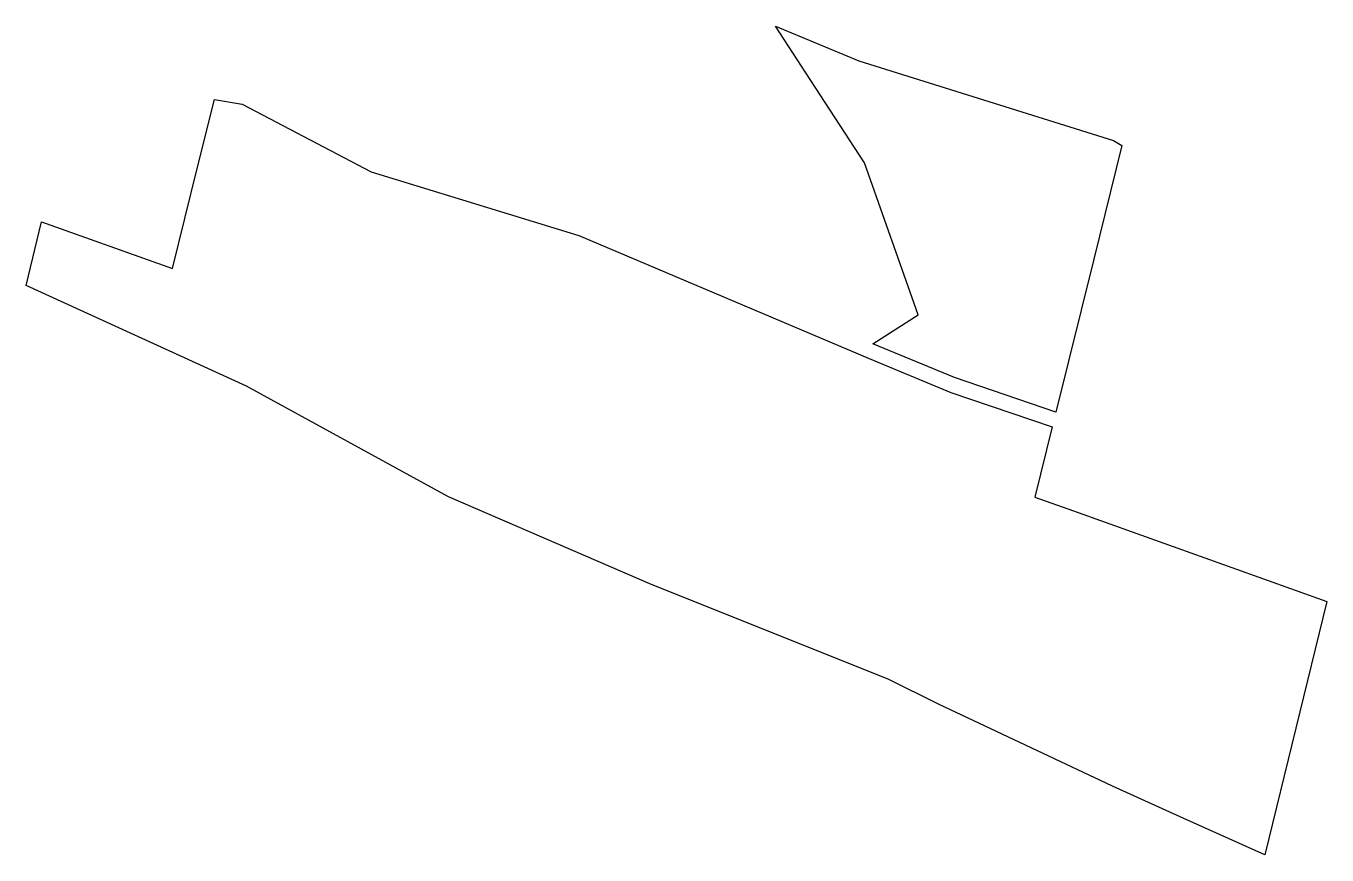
# Model space of a CAD drawing. Header units: metres. Extents: x 257062 to 257459, y 385933 to 386186.
import ezdxf

# ---------------------------------------------------------------- set-up
doc = ezdxf.new("R2010")
doc.units = ezdxf.units.M

msp = doc.modelspace()

# ---------------------------------------------------------------- linework, layer by layer
for points in [[(257345.177588, 386078.387931, 58.588076), (257320.248176, 386088.685378, 57.693902), (257334.163578, 386097.593182, 38.064604), (257317.671056, 386143.962063, -16.854271), (257299.796803, 386171.510461, -45.19053), (257290.527134, 386185.802941, -59.893747), (257315.992561, 386175.205763, -58.872778), (257393.743016, 386150.790099, -66.659649), (257396.367443, 386149.293172, -65.998475), (257387.760582, 386114.57052, -13.735881), (257376.183819, 386067.866395, 56.560556), (257345.177588, 386078.387931, 58.588076)], [(257128.903272, 386075.739319, 177.162478), (257061.567056, 386106.534783, 170.652706), (257066.311342, 386125.957581, 141.455867), (257106.293547, 386111.698718, 139.791053), (257113.872113, 386142.27331, 93.77194), (257119.101384, 386163.369366, 62.019284), (257127.616447, 386161.974257, 59.410104), (257166.978096, 386141.271406, 66.925339), (257230.42086, 386121.844545, 59.890452), (257319.133003, 386084.186436, 64.465458), (257344.062415, 386073.888989, 65.359632), (257375.04104, 386063.37682, 63.333917), (257369.739558, 386041.868316, 95.69141), (257381.576252, 386037.658365, 95.182924), (257459.007853, 386010.032542, 91.97438), (257440.070418, 385932.565494, 208.432788), (257415.242722, 385943.74603, 206.271712), (257393.498689, 385953.568518, 204.337015), (257340.323616, 385978.635941, 198.168418), (257324.938403, 385986.281903, 195.843663), (257252.882369, 386015.064449, 194.606759), (257190.61606, 386041.981995, 190.728623), (257128.903272, 386075.739319, 177.162478)]]:
    msp.add_polyline3d(points)

doc.saveas('drawing.dxf')
